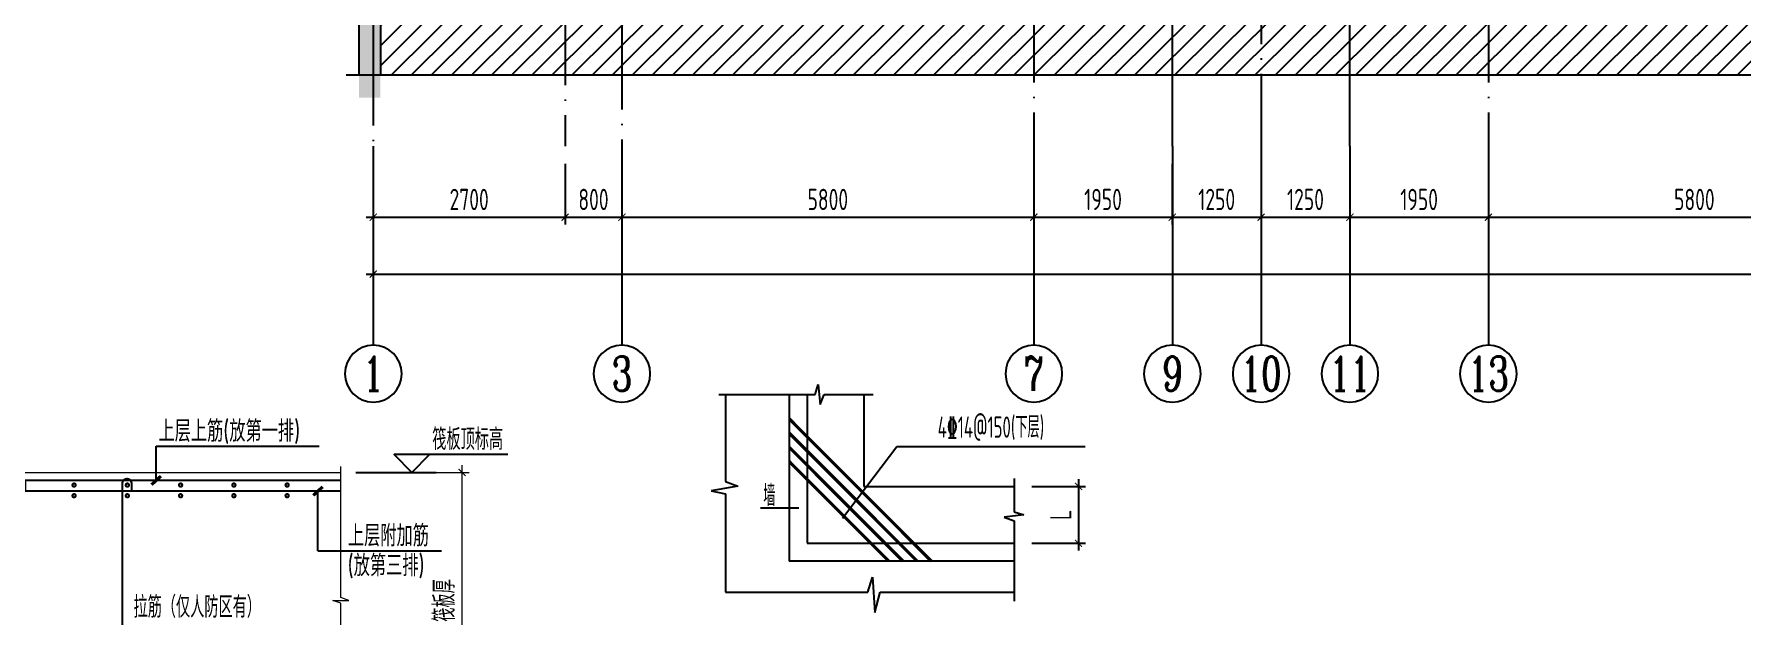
# Model space of a CAD drawing. Extents: x -668857 to 185752, y -270966 to 286822.
# Drawn here: x -434870 to -410827, y 191002 to 199180 of the extents above; entities that cross this region are included whole.
import ezdxf
from ezdxf.enums import TextEntityAlignment as Align

# ---------------------------------------------------------------- set-up
doc = ezdxf.new("R2010")
doc.units = 0
doc.header["$LTSCALE"] = 1000
doc.linetypes.add('DOTE', pattern=[2.42, 2, -0.2, 0.02, -0.2])
doc.layers.get('0').update_dxf_attribs({"linetype": 'CONTINUOUS'})
doc.layers.get('DEFPOINTS').update_dxf_attribs({"linetype": 'CONTINUOUS'})
for name, color, linetype in [('A-AXIS', 1, 'CONTINUOUS'), ('A-DOTE', 10, 'DOTE'), ('AXIS_NUM', 7, 'CONTINUOUS'), ('DIM', 2, 'CONTINUOUS'), ('REIN', 6, 'CONTINUOUS'), ('S-B板填充', 251, 'CONTINUOUS'), ('S-Q墙实线', 6, 'CONTINUOUS'), ('S-Y一般标注', 3, 'CONTINUOUS'), ('sectmarks', 213, 'CONTINUOUS'), ('TEXT', 2, 'CONTINUOUS'), ('THIN', 7, 'CONTINUOUS'), ('WALL_BR', 52, 'CONTINUOUS'), ('Z-BASE-DIM', 81, 'CONTINUOUS'), ('Z-DETAIL-TOPC', 7, 'CONTINUOUS'), ('底图$0$PUB_HATCH', 252, 'CONTINUOUS'), ('钢筋', 6, 'CONTINUOUS')]:
    doc.layers.add(name, color=color, linetype=linetype)
doc.layers.add('图名', color=7, linetype='CONTINUOUS', lineweight=25)
doc.layers.add('填充', color=251, linetype='CONTINUOUS', lineweight=5)
doc.styles.add('TSSD_Axis', font='complex.shx', dxfattribs={"width": 0.7, "bigfont": 'hztxt.shx'})
doc.styles.add('TSSD_DIMENSION', font='Tssdeng.shx', dxfattribs={"width": 0.7, "bigfont": 'tssdchn.shx'})
doc.styles.add('TSSD_REIN', font='tssdeng.shx', dxfattribs={"width": 0.7, "height": 300, "bigfont": 'tssdchn.shx'})
doc.styles.add('黑体', font='simhei.ttf')
doc.dimstyles.new('TSSD_100_100', dxfattribs={"dimtxt": 300, "dimasz": 100, "dimexe": 100, "dimexo": 250, "dimgap": 100, "dimtad": 1, "dimdec": 0, "dimzin": 0, "dimdsep": 46, "dimtxsty": 'TSSD_DIMENSION', "dimblk": 'ARCHTICK', "dimcen": 0, "dimdle": 100, "dimclrt": 7, "dimadec": 0, "dimazin": 0, "dimtfac": 1, "dimtdec": 0, "dimtix": 1, "dimtmove": 2, "dimatfit": 3, "dimldrblk": 'ARCHTICK', "dimfxl": 1, "dimtolj": 1, "dimtzin": 0, "dimarcsym": 0})
doc.dimstyles.new('TSSD_100_30', dxfattribs={"dimtxt": 300, "dimasz": 100, "dimexe": 100, "dimexo": 250, "dimgap": 100, "dimtad": 1, "dimdec": 0, "dimlfac": 0.333, "dimzin": 0, "dimdsep": 46, "dimtxsty": 'TSSD_DIMENSION', "dimblk": 'ARCHTICK', "dimcen": 0, "dimdle": 100, "dimclrt": 7, "dimadec": 0, "dimazin": 0, "dimtfac": 1, "dimtdec": 0, "dimtix": 1, "dimtmove": 2, "dimatfit": 3, "dimfxl": 1, "dimtolj": 1, "dimtzin": 0, "dimarcsym": 0})

# ---------------------------------------------------------------- blocks, each defined once
blk = doc.blocks.new('_ArchTick')
at = {"color": 0, "linetype": 'ByBlock', "const_width": 0.15}
blk.add_lwpolyline([(-0.5, -0.5), (0.5, 0.5)], dxfattribs=at)
blk = doc.blocks.new('*D33')
at = {"layer": 'DEFPOINTS', "color": 0, "transparency": 16777216}
for p in [(114823, -28153), (116531, -28153), (114823, -31753)]:
    blk.add_point(p, dxfattribs=at)
at = {"layer": 'DIM', "color": 0, "lineweight": -2, "transparency": 16777216}
for p, q in [((116531, -31853), (116531, -28053)), ((115073, -28153), (116631, -28153)), ((115073, -31753), (116631, -31753))]:
    blk.add_line(p, q, dxfattribs=at)
at = {"layer": 'DIM', "color": 0, "lineweight": -2, "transparency": 16777216, "xscale": 100, "yscale": 100, "zscale": 100}
for p, rotation in [((116531, -28153), 90), ((116531, -31753), 270)]:
    blk.add_blockref('_ArchTick', p, dxfattribs=dict(at, rotation=rotation))
at = {"layer": 'DIM', "color": 7, "transparency": 16777216, "insert": (116281, -29953), "char_height": 300, "attachment_point": 5, "rotation": 90, "style": 'TSSD_DIMENSION'}
blk.add_mtext('\\A1;筏板厚', dxfattribs=at)
blk = doc.blocks.new('*D45')
at = {"layer": 'DEFPOINTS', "color": 0, "transparency": 16777216}
for p in [(-421074, 192821), (-421074, 192021, -1000), (-420166, 192021)]:
    blk.add_point(p, dxfattribs=at)
at = {"layer": 'DIM', "color": 0, "lineweight": -2, "transparency": 16777216}
for p, q in [((-420166, 192921), (-420166, 191921)), ((-420824, 192821), (-420066, 192821)), ((-420824, 192021), (-420066, 192021))]:
    blk.add_line(p, q, dxfattribs=at)
at = {"layer": 'DIM', "color": 0, "lineweight": -2, "transparency": 16777216, "xscale": 100, "yscale": 100, "zscale": 100}
for p, rotation in [((-420166, 192821), 90), ((-420166, 192021), 270)]:
    blk.add_blockref('_ArchTick', p, dxfattribs=dict(at, rotation=rotation))
at = {"layer": 'DIM', "color": 7, "lineweight": -2, "transparency": 16777216, "insert": (-420416, 192421), "char_height": 300, "attachment_point": 5, "rotation": 90, "style": 'TSSD_DIMENSION'}
blk.add_mtext('\\A1;L', dxfattribs=at)
blk = doc.blocks.new('ts_axno')
at = {"color": 0, "linetype": 'ByBlock', "lineweight": -2}
blk.add_circle((0, 0), 0.5, dxfattribs=at)
at = {"color": 0, "linetype": 'ByBlock', "lineweight": -2, "style": 'TSSD_Axis', "width": 0.7}
blk.add_attdef('A', text='', height=0.6, dxfattribs=at).set_placement((0, 0), align=Align.MIDDLE_CENTER)
blk = doc.blocks.new('*D868')
at = {"layer": 'DEFPOINTS', "color": 0, "transparency": 16777216}
for p in [(-219074, 307819), (-218274, 307819), (-218274, 306819)]:
    blk.add_point(p, dxfattribs=at)
at = {"layer": 'S-Y一般标注', "color": 0, "lineweight": -2, "transparency": 16777216}
for p, q in [((-219074, 307569), (-219074, 306719)), ((-218274, 307569), (-218274, 306719)), ((-219174, 306819), (-218174, 306819))]:
    blk.add_line(p, q, dxfattribs=at)
at = {"layer": 'S-Y一般标注', "color": 0, "lineweight": -2, "transparency": 16777216, "xscale": 100, "yscale": 100, "zscale": 100, "rotation": 180}
blk.add_blockref('_ArchTick', (-219074, 306819), dxfattribs=at)
at = {"layer": 'S-Y一般标注', "color": 0, "lineweight": -2, "transparency": 16777216, "xscale": 100, "yscale": 100, "zscale": 100}
blk.add_blockref('_ArchTick', (-218274, 306819), dxfattribs=at)
at = {"layer": 'S-Y一般标注', "color": 7, "transparency": 16777216, "insert": (-218674, 307069), "char_height": 300, "attachment_point": 5, "style": 'TSSD_DIMENSION'}
blk.add_mtext('\\A1;800', dxfattribs=at)
blk = doc.blocks.new('*D869')
at = {"layer": 'DEFPOINTS', "color": 0, "transparency": 16777216}
for p in [(-218274, 307819), (-212474, 307819), (-212474, 306819)]:
    blk.add_point(p, dxfattribs=at)
at = {"layer": 'S-Y一般标注', "color": 0, "lineweight": -2, "transparency": 16777216}
for p, q in [((-218274, 307569), (-218274, 306719)), ((-212474, 307569), (-212474, 306719)), ((-218374, 306819), (-212374, 306819))]:
    blk.add_line(p, q, dxfattribs=at)
at = {"layer": 'S-Y一般标注', "color": 0, "lineweight": -2, "transparency": 16777216, "xscale": 100, "yscale": 100, "zscale": 100, "rotation": 180}
blk.add_blockref('_ArchTick', (-218274, 306819), dxfattribs=at)
at = {"layer": 'S-Y一般标注', "color": 0, "lineweight": -2, "transparency": 16777216, "xscale": 100, "yscale": 100, "zscale": 100}
blk.add_blockref('_ArchTick', (-212474, 306819), dxfattribs=at)
at = {"layer": 'S-Y一般标注', "color": 7, "transparency": 16777216, "insert": (-215374, 307069), "char_height": 300, "attachment_point": 5, "style": 'TSSD_DIMENSION'}
blk.add_mtext('\\A1;5800', dxfattribs=at)
blk = doc.blocks.new('*D870')
at = {"layer": 'DEFPOINTS', "color": 0, "transparency": 16777216}
for p in [(-208024, 307819), (-206074, 307819), (-206074, 306819)]:
    blk.add_point(p, dxfattribs=at)
at = {"layer": 'S-Y一般标注', "color": 0, "lineweight": -2, "transparency": 16777216}
for p, q in [((-208024, 307569), (-208024, 306719)), ((-206074, 307569), (-206074, 306719)), ((-208124, 306819), (-205974, 306819))]:
    blk.add_line(p, q, dxfattribs=at)
at = {"layer": 'S-Y一般标注', "color": 0, "lineweight": -2, "transparency": 16777216, "xscale": 100, "yscale": 100, "zscale": 100, "rotation": 180}
blk.add_blockref('_ArchTick', (-208024, 306819), dxfattribs=at)
at = {"layer": 'S-Y一般标注', "color": 0, "lineweight": -2, "transparency": 16777216, "xscale": 100, "yscale": 100, "zscale": 100}
blk.add_blockref('_ArchTick', (-206074, 306819), dxfattribs=at)
at = {"layer": 'S-Y一般标注', "color": 7, "transparency": 16777216, "insert": (-207049, 307069), "char_height": 300, "attachment_point": 5, "style": 'TSSD_DIMENSION'}
blk.add_mtext('\\A1;1950', dxfattribs=at)
blk = doc.blocks.new('*D871')
at = {"layer": 'DEFPOINTS', "color": 0, "transparency": 16777216}
for p in [(-206074, 307819), (-200274, 307819), (-200274, 306819)]:
    blk.add_point(p, dxfattribs=at)
at = {"layer": 'S-Y一般标注', "color": 0, "lineweight": -2, "transparency": 16777216}
for p, q in [((-206074, 307569), (-206074, 306719)), ((-200274, 307569), (-200274, 306719)), ((-206174, 306819), (-200174, 306819))]:
    blk.add_line(p, q, dxfattribs=at)
at = {"layer": 'S-Y一般标注', "color": 0, "lineweight": -2, "transparency": 16777216, "xscale": 100, "yscale": 100, "zscale": 100, "rotation": 180}
blk.add_blockref('_ArchTick', (-206074, 306819), dxfattribs=at)
at = {"layer": 'S-Y一般标注', "color": 0, "lineweight": -2, "transparency": 16777216, "xscale": 100, "yscale": 100, "zscale": 100}
blk.add_blockref('_ArchTick', (-200274, 306819), dxfattribs=at)
at = {"layer": 'S-Y一般标注', "color": 7, "transparency": 16777216, "insert": (-203174, 307069), "char_height": 300, "attachment_point": 5, "style": 'TSSD_DIMENSION'}
blk.add_mtext('\\A1;5800', dxfattribs=at)
blk = doc.blocks.new('*D880')
at = {"layer": 'DEFPOINTS', "color": 0, "transparency": 16777216}
for p in [(-221774, 307819), (-171774, 307819), (-171774, 306019)]:
    blk.add_point(p, dxfattribs=at)
at = {"layer": 'S-Y一般标注', "color": 0, "lineweight": -2, "transparency": 16777216}
for p, q in [((-221774, 307569), (-221774, 305919)), ((-171774, 307569), (-171774, 305919)), ((-221874, 306019), (-171674, 306019))]:
    blk.add_line(p, q, dxfattribs=at)
at = {"layer": 'S-Y一般标注', "color": 0, "lineweight": -2, "transparency": 16777216, "xscale": 100, "yscale": 100, "zscale": 100, "rotation": 180}
blk.add_blockref('_ArchTick', (-221774, 306019), dxfattribs=at)
at = {"layer": 'S-Y一般标注', "color": 0, "lineweight": -2, "transparency": 16777216, "xscale": 100, "yscale": 100, "zscale": 100}
blk.add_blockref('_ArchTick', (-171774, 306019), dxfattribs=at)
at = {"layer": 'S-Y一般标注', "color": 7, "transparency": 16777216, "insert": (-196774, 306269), "char_height": 300, "attachment_point": 5, "style": 'TSSD_DIMENSION'}
blk.add_mtext('\\A1;50000', dxfattribs=at)
blk = doc.blocks.new('*D881')
at = {"layer": 'DEFPOINTS', "color": 0, "transparency": 16777216}
for p in [(-212474, 307819), (-210524, 307819), (-210524, 306819)]:
    blk.add_point(p, dxfattribs=at)
at = {"layer": 'S-Y一般标注', "color": 0, "lineweight": -2, "transparency": 16777216}
for p, q in [((-212474, 307569), (-212474, 306719)), ((-210524, 307569), (-210524, 306719)), ((-212574, 306819), (-210424, 306819))]:
    blk.add_line(p, q, dxfattribs=at)
at = {"layer": 'S-Y一般标注', "color": 0, "lineweight": -2, "transparency": 16777216, "xscale": 100, "yscale": 100, "zscale": 100, "rotation": 180}
blk.add_blockref('_ArchTick', (-212474, 306819), dxfattribs=at)
at = {"layer": 'S-Y一般标注', "color": 0, "lineweight": -2, "transparency": 16777216, "xscale": 100, "yscale": 100, "zscale": 100}
blk.add_blockref('_ArchTick', (-210524, 306819), dxfattribs=at)
at = {"layer": 'S-Y一般标注', "color": 7, "transparency": 16777216, "insert": (-211499, 307069), "char_height": 300, "attachment_point": 5, "style": 'TSSD_DIMENSION'}
blk.add_mtext('\\A1;1950', dxfattribs=at)
blk = doc.blocks.new('*D882')
at = {"layer": 'DEFPOINTS', "color": 0, "transparency": 16777216}
for p in [(-221774, 307819), (-219074, 307819), (-219074, 306819)]:
    blk.add_point(p, dxfattribs=at)
at = {"layer": 'S-Y一般标注', "color": 0, "lineweight": -2, "transparency": 16777216}
for p, q in [((-221774, 307569), (-221774, 306719)), ((-219074, 307569), (-219074, 306719)), ((-221874, 306819), (-218974, 306819))]:
    blk.add_line(p, q, dxfattribs=at)
at = {"layer": 'S-Y一般标注', "color": 0, "lineweight": -2, "transparency": 16777216, "xscale": 100, "yscale": 100, "zscale": 100, "rotation": 180}
blk.add_blockref('_ArchTick', (-221774, 306819), dxfattribs=at)
at = {"layer": 'S-Y一般标注', "color": 0, "lineweight": -2, "transparency": 16777216, "xscale": 100, "yscale": 100, "zscale": 100}
blk.add_blockref('_ArchTick', (-219074, 306819), dxfattribs=at)
at = {"layer": 'S-Y一般标注', "color": 7, "transparency": 16777216, "insert": (-220424, 307069), "char_height": 300, "attachment_point": 5, "style": 'TSSD_DIMENSION'}
blk.add_mtext('\\A1;2700', dxfattribs=at)
blk = doc.blocks.new('*D899')
at = {"layer": 'DEFPOINTS', "color": 0, "transparency": 16777216}
for p in [(-210524, 307819), (-209274, 307819), (-209274, 306819)]:
    blk.add_point(p, dxfattribs=at)
at = {"layer": 'S-Y一般标注', "color": 0, "lineweight": -2, "transparency": 16777216}
for p, q in [((-210524, 307569), (-210524, 306719)), ((-209274, 307569), (-209274, 306719)), ((-210624, 306819), (-209174, 306819))]:
    blk.add_line(p, q, dxfattribs=at)
at = {"layer": 'S-Y一般标注', "color": 0, "lineweight": -2, "transparency": 16777216, "xscale": 100, "yscale": 100, "zscale": 100, "rotation": 180}
blk.add_blockref('_ArchTick', (-210524, 306819), dxfattribs=at)
at = {"layer": 'S-Y一般标注', "color": 0, "lineweight": -2, "transparency": 16777216, "xscale": 100, "yscale": 100, "zscale": 100}
blk.add_blockref('_ArchTick', (-209274, 306819), dxfattribs=at)
at = {"layer": 'S-Y一般标注', "color": 7, "transparency": 16777216, "insert": (-209899, 307069), "char_height": 300, "attachment_point": 5, "style": 'TSSD_DIMENSION'}
blk.add_mtext('\\A1;1250', dxfattribs=at)
blk = doc.blocks.new('*D900')
at = {"layer": 'DEFPOINTS', "color": 0, "transparency": 16777216}
for p in [(-209274, 307819), (-208024, 307819), (-208024, 306819)]:
    blk.add_point(p, dxfattribs=at)
at = {"layer": 'S-Y一般标注', "color": 0, "lineweight": -2, "transparency": 16777216}
for p, q in [((-209274, 307569), (-209274, 306719)), ((-208024, 307569), (-208024, 306719)), ((-209374, 306819), (-207924, 306819))]:
    blk.add_line(p, q, dxfattribs=at)
at = {"layer": 'S-Y一般标注', "color": 0, "lineweight": -2, "transparency": 16777216, "xscale": 100, "yscale": 100, "zscale": 100, "rotation": 180}
blk.add_blockref('_ArchTick', (-209274, 306819), dxfattribs=at)
at = {"layer": 'S-Y一般标注', "color": 0, "lineweight": -2, "transparency": 16777216, "xscale": 100, "yscale": 100, "zscale": 100}
blk.add_blockref('_ArchTick', (-208024, 306819), dxfattribs=at)
at = {"layer": 'S-Y一般标注', "color": 7, "transparency": 16777216, "insert": (-208649, 307069), "char_height": 300, "attachment_point": 5, "style": 'TSSD_DIMENSION'}
blk.add_mtext('\\A1;1250', dxfattribs=at)
blk = doc.blocks.new('BW-5131013', base_point=(107950.9, -33864.5, 0))
at = {"layer": 'REIN', "const_width": 30}
for points in [[(109433.5, -28265.3), (114822.6, -28265.3)], [(109433.5, -28415.3), (114822.6, -28415.3)], [(109433.5, -31422.9), (114822.6, -31422.9)], [(109433.5, -31572.9), (114822.6, -31572.9)]]:
    blk.add_lwpolyline(points, dxfattribs=at)
for points in [[(109546, -28330.5, 1), (109591, -28330.5, 1)], [(110296, -28330.5, 1), (110341, -28330.5, 1)], [(111046, -28330.5, 1), (111091, -28330.5, 1)], [(111796, -28330.5, 1), (111841, -28330.5, 1)], [(112546, -28330.5, 1), (112591, -28330.5, 1)], [(113296, -28330.5, 1), (113341, -28330.5, 1)], [(114046, -28330.5, 1), (114091, -28330.5, 1)], [(109546, -28480.5, 1), (109591, -28480.5, 1)], [(110296, -28480.5, 1), (110341, -28480.5, 1)], [(111046, -28480.5, 1), (111091, -28480.5, 1)], [(111796, -28480.5, 1), (111841, -28480.5, 1)], [(112546, -28480.5, 1), (112591, -28480.5, 1)], [(113296, -28480.5, 1), (113341, -28480.5, 1)], [(114046, -28480.5, 1), (114091, -28480.5, 1)], [(109546, -31490.4, -1), (109591, -31490.4, -1)], [(110296, -31490.4, -1), (110341, -31490.4, -1)], [(111046, -31490.4, -1), (111091, -31490.4, -1)], [(111796, -31490.4, -1), (111841, -31490.4, -1)], [(112546, -31490.4, -1), (112591, -31490.4, -1)], [(113296, -31490.4, -1), (113341, -31490.4, -1)], [(114046, -31490.4, -1), (114091, -31490.4, -1)], [(109546, -31640.4, -1), (109591, -31640.4, -1)], [(110296, -31640.4, -1), (110341, -31640.4, -1)], [(111046, -31640.4, -1), (111091, -31640.4, -1)], [(111796, -31640.4, -1), (111841, -31640.4, -1)], [(112546, -31640.4, -1), (112591, -31640.4, -1)], [(113296, -31640.4, -1), (113341, -31640.4, -1)], [(114046, -31640.4, -1), (114091, -31640.4, -1)]]:
    blk.add_lwpolyline(points, format="xyb", close=True, dxfattribs=at)
for points in [[(110383.5, -28428), (110383.5, -28308, 1), (110253.5, -28308), (110253.5, -31662.9, 1), (110383.5, -31662.9), (110383.5, -31542.9)], [(111878.2, -28428), (111878.2, -28308, 1), (111748.2, -28308), (111748.2, -31662.9, 1), (111878.2, -31662.9), (111878.2, -31542.9)]]:
    blk.add_lwpolyline(points, format="xyb", dxfattribs=at)
at = {"layer": 'sectmarks'}
for p, q in [((112224.8, -27782.3), (114520.6, -27782.3)), ((112224.8, -28265.3), (112224.8, -27782.3)), ((109568.5, -28330.5), (107996.6, -28330.5)), ((109568.5, -28480.5), (109568.5, -29453.8)), ((114502.5, -29253.6), (114502.5, -28415.3)), ((114502.5, -29253.6), (116243, -29253.6)), ((109568.5, -29453.8), (107966.1, -29453.8)), ((114502.5, -30983.4), (116156.2, -30983.4)), ((114502.5, -31425.1), (114502.5, -30983.4)), ((109546.3, -31486.7), (107950.9, -31486.7)), ((109568.5, -31640.4), (109568.5, -32625.6)), ((114648.7, -32700.2), (114648.7, -31575.1)), ((109568.5, -32625.6), (108081.9, -32625.6)), ((114648.7, -32700.2), (116002, -32700.2))]:
    blk.add_line(p, q, dxfattribs=at)
at = {"layer": 'sectmarks', "const_width": 45}
for points in [[(112290.9, -28204.9), (112158.6, -28325.7)], [(114568.7, -28354.9), (114436.4, -28475.7)], [(114568.7, -31361.2), (114436.4, -31482)], [(114714.9, -31513.4), (114582.6, -31634.3)]]:
    blk.add_lwpolyline(points, dxfattribs=at)
at = {"layer": 'TEXT', "color": 2, "const_width": 0.45}
blk.add_lwpolyline([(110253.5, -30209.4), (113613.7, -30209.4)], dxfattribs=at)
at = {"layer": 'WALL_BR', "color": 0, "lineweight": 5}
for p, q in [((109433.5, -28152.8), (114822.6, -28152.8)), ((109433.5, -31752.8), (114822.6, -31752.8)), ((109433.5, -32002.8), (114822.6, -32002.8))]:
    blk.add_line(p, q, dxfattribs=at)
for points in [[(109433.5, -28068.4), (109433.5, -29913.4), (109546, -29952.8), (109321, -29952.8), (109433.5, -29992.2), (109433.5, -32159)], [(114822.6, -32159), (114822.6, -29992.2), (114710.1, -29952.8), (114935.1, -29952.8), (114822.6, -29913.4), (114822.6, -28068.4)]]:
    blk.add_lwpolyline(points, dxfattribs=at)
at = {"layer": 'Z-BASE-DIM'}
blk.add_line((115035.8, -28152.8), (116165.8, -28152.8), dxfattribs=at)
blk.add_lwpolyline([(117176.2, -27902.8), (115574.3, -27902.8), (115824.3, -28152.8), (116074.3, -27902.8)], dxfattribs=at)
at = {"layer": 'Z-DETAIL-TOPC', "color": 6, "const_width": 60}
blk.add_lwpolyline([(109953.8, -33556.8), (113823.5, -33556.8)], dxfattribs=at)
at = {"layer": 'TEXT', "ltscale": 99, "style": 'TSSD_REIN', "width": 0.8}
for s, p in [('上层上筋(放第一排)', (112257, -27721.8)), ('上层下筋', (108033.5, -28253.6)), ('(放第二排)', (107944.8, -28715.4)), ('上层附加筋', (107988.5, -29377.3)), ('上层附加筋', (114924.5, -29193)), ('(放第三排)', (114920, -29612.2)), ('(放第四排)', (107954.3, -29811.3)), ('下层附加筋', (114907.6, -30922.9)), ('(放第四排)', (114854.5, -31347.4)), ('下层附加筋', (107933, -31434.4)), ('(放第三排)', (107936.6, -31856.7)), ('下层下筋', (108139.5, -32565.1)), ('下层上筋', (114851.1, -32639.7)), ('(放第一排)', (108066.9, -32989.4)), ('(放第二排)', (114713.6, -33068.8))]:
    blk.add_text(s, height=300, dxfattribs=at).set_placement(p)
at = {"layer": 'TEXT', "style": 'TSSD_REIN', "width": 0.7}
blk.add_text('筏板顶标高', height=300, dxfattribs=at).set_placement((116111.7, -27836.6))
blk.add_text('拉筋（仅人防区有）', height=300, dxfattribs=at).set_placement((112802.8, -30029.2), align=Align.MIDDLE)
at = {"layer": '图名', "color": 3, "style": '黑体', "width": 0.8}
blk.add_text('筏板附加筋示意图', height=392.09, dxfattribs=at).set_placement((110063.4, -33367.8))
at = {"layer": 'DIM'}
dim = blk.add_linear_dim(base=(116530.9, -28152.8), p1=(114822.6, -31752.8), p2=(114822.6, -28152.8), angle=90, text='筏板厚', dimstyle='TSSD_100_30', dxfattribs=at)
dim.commit()
dim.dimension.update_dxf_attribs({"geometry": '*D33', "text_midpoint": (116280.9, -29952.8)})
blk = doc.blocks.new('20210825.01395608')
at = {"layer": 'A-AXIS'}
for p, q in [((83598.7, -255388.1), (83598.7, -258188.1)), ((87098.7, -255388.1), (87098.7, -258188.1)), ((92898.7, -255388.1), (92898.7, -258188.1)), ((94848.7, -255388.1), (94848.7, -258188.1)), ((96098.7, -255388.2), (96098.7, -258188.2)), ((97348.7, -255388.1), (97348.7, -258188.1)), ((99298.7, -255388.1), (99298.7, -258188.1))]:
    blk.add_line(p, q, dxfattribs=at)
at = {"layer": 'A-DOTE'}
for p, q in [((83598.7, -233739.7), (83598.7, -255388.1)), ((92898.9, -242813.2), (92898.7, -255388.1)), ((99298.5, -242813.2), (99298.7, -255388.1)), ((94848.7, -255388.1), (94848.7, -245013.2)), ((97348.7, -255388.1), (97348.7, -245013.2)), ((87098.7, -245613.2), (87098.7, -255388.1)), ((96098.7, -247113.2), (96098.7, -255388.1)), ((86298.7, -250113.2), (86298.7, -255388.1))]:
    blk.add_line(p, q, dxfattribs=at)
at = {"layer": 'A-AXIS'}
ref = blk.add_blockref('ts_axno', (83598.7, -258588.1), dxfattribs=dict(at, xscale=-800, yscale=800, zscale=800, rotation=180))
ref.add_attrib('1', '1', dxfattribs={"layer": 'AXIS_NUM', "height": 480, "style": 'TSSD_Axis', "width": 0.7}).set_placement((83598.7, -258588.1), align=Align.MIDDLE_CENTER)
ref = blk.add_blockref('ts_axno', (87098.7, -258588.1), dxfattribs=dict(at, xscale=-800, yscale=800, zscale=800, rotation=180))
ref.add_attrib('2', '3', dxfattribs={"layer": 'AXIS_NUM', "height": 480, "style": 'TSSD_Axis', "width": 0.7}).set_placement((87098.7, -258588.1), align=Align.MIDDLE_CENTER)
ref = blk.add_blockref('ts_axno', (92898.7, -258588.1), dxfattribs=dict(at, xscale=-800, yscale=800, zscale=800, rotation=180))
ref.add_attrib('5', '7', dxfattribs={"layer": 'AXIS_NUM', "height": 480, "style": 'TSSD_Axis', "width": 0.7}).set_placement((92898.7, -258588.1), align=Align.MIDDLE_CENTER)
ref = blk.add_blockref('ts_axno', (94848.7, -258588.1), dxfattribs=dict(at, xscale=-800, yscale=800, zscale=800, rotation=180))
ref.add_attrib('19', '9', dxfattribs={"layer": 'AXIS_NUM', "height": 480, "style": 'TSSD_Axis', "width": 0.7}).set_placement((94848.7, -258588.1), align=Align.MIDDLE_CENTER)
ref = blk.add_blockref('ts_axno', (96098.7, -258588.2), dxfattribs=dict(at, xscale=-800, yscale=800, zscale=800, rotation=180))
ref.add_attrib('8', '10', dxfattribs={"layer": 'AXIS_NUM', "height": 480, "style": 'TSSD_Axis', "width": 0.7}).set_placement((96098.7, -258588.2), align=Align.MIDDLE_CENTER)
ref = blk.add_blockref('ts_axno', (97348.7, -258588.1), dxfattribs=dict(at, xscale=-800, yscale=800, zscale=800, rotation=180))
ref.add_attrib('19', '11', dxfattribs={"layer": 'AXIS_NUM', "height": 480, "style": 'TSSD_Axis', "width": 0.7}).set_placement((97348.7, -258588.1), align=Align.MIDDLE_CENTER)
ref = blk.add_blockref('ts_axno', (99298.7, -258588.1), dxfattribs=dict(at, xscale=-800, yscale=800, zscale=800, rotation=180))
ref.add_attrib('8', '13', dxfattribs={"layer": 'AXIS_NUM', "height": 480, "style": 'TSSD_Axis', "width": 0.7}).set_placement((99298.7, -258588.1), align=Align.MIDDLE_CENTER)
at = {"layer": 'S-Y一般标注'}
for base, p1, p2, picture, middle in [((133598.7, -257188.1), (83598.7, -255388.1), (133598.7, -255388.1), '*D880', (108598.7, -256938.1)), ((86298.7, -256388.1), (83598.7, -255388.1), (86298.7, -255388.1), '*D882', (84948.7, -256138.1)), ((87098.7, -256388.1), (86298.7, -255388.1), (87098.7, -255388.1), '*D868', (86698.7, -256138.1)), ((92898.7, -256388.1), (87098.7, -255388.1), (92898.7, -255388.1), '*D869', (89998.7, -256138.1)), ((94848.7, -256388.1), (92898.7, -255388.1), (94848.7, -255388.1), '*D881', (93873.7, -256138.1)), ((96098.7, -256388.1), (94848.7, -255388.1), (96098.7, -255388.1), '*D899', (95473.7, -256138.1)), ((97348.7, -256388.1), (96098.7, -255388.1), (97348.7, -255388.1), '*D900', (96723.7, -256138.1)), ((99298.7, -256388.1), (97348.7, -255388.1), (99298.7, -255388.1), '*D870', (98323.7, -256138.1)), ((105098.7, -256388.1), (99298.7, -255388.1), (105098.7, -255388.1), '*D871', (102198.7, -256138.1))]:
    dim = blk.add_linear_dim(base=base, p1=p1, p2=p2, dimstyle='TSSD_100_100', dxfattribs=at)
    dim.commit()
    dim.dimension.update_dxf_attribs({"geometry": picture, "text_midpoint": middle, "insert": (305372.3, -563207.3)})

msp = doc.modelspace()

# ---------------------------------------------------------------- hatches: boundary and pattern name
at = {"layer": 'S-B板填充'}
h = msp.add_hatch(dxfattribs=at)
h.set_pattern_fill('METAL', color=252, scale=50, style=0)
h.set_pattern_definition([(45, (-318558.26, -50454.05), (-141.42136, 141.42136), [])])
h.paths.add_polyline_path([(-377871.55, 210280.89), (-377871.55, 218254.45), (-419195.46, 218254.45), (-419195.46, 212780.89), (-416095.46, 212780.89), (-416095.46, 212780.89), (-412495.46, 212780.89), (-412495.46, 211380.88), (-411743.74, 211380.89), (-411695.46, 211380.89), (-398495.46, 211380.88), (-398495.46, 211380.89), (-397695.47, 211380.89), (-397695.47, 212780.89), (-393995.46, 212780.89), (-393995.46, 213680.89), (-393995.46, 213680.89), (-393995.46, 212780.89), (-390295.46, 212780.89), (-390295.46, 212780.89), (-388195.46, 212780.89), (-388195.46, 212780.89), (-386695.46, 212780.89), (-386695.46, 212780.89), (-378995.46, 212780.89), (-378995.46, 203280.89), (-378995.48, 203280.89), (-378995.48, 200179.4), (-389295.46, 200182.4), (-389295.46, 200180.9), (-395895.46, 200180.9), (-395895.43, 200180.9), (-414295.43, 200180.9), (-414295.46, 200180.9), (-420895.46, 200180.9), (-420895.46, 200180.9), (-429995.46, 200180.9), (-429995.46, 198606.02), (-426132.84, 198606.02), (-409632.84, 198606.02), (-409632.84, 198606.02), (-377873.86, 198606.02)])
at = {"layer": '底图$0$PUB_HATCH', "linetype": 'ByBlock'}
h = msp.add_hatch(dxfattribs=at)
h.set_pattern_fill('钢筋混凝土', color=8, scale=50)
h.set_pattern_definition([(45, (-1326633.1, 465456.46), (-88.388348, 88.388348), []), (50, (-1326633.1, 465456.46), (358.63009, -31.37607), [37.5, -412.5]), (355, (-1326633.1, 465456.46), (-69.37567, 376.09607), [30, -330]), (100.4514, (-1326603.2, 465453.85), (289.25469, 344.71977), [31.8701, -350.57106]), (46.1842, (-1326633.1, 465556.46), (533.62052, -82.7595), [56.25, -618.75]), (96.6356, (-1326588.63, 465549.57), (467.33135, 487.05894), [47.80514, -525.8565]), (351.1842, (-1326633.1, 465556.46), (467.33097, 487.0593), [45, -495]), (21, (-1326583.1, 465531.46), (298.45353, -201.309445), [37.5, -412.5]), (326, (-1326583.1, 465531.46), (121.65767, 362.57502), [30, -330]), (71.4514, (-1326558.23, 465514.7), (420.11131, 161.26525), [31.8701, -350.57106]), (37.5, (-1326633.1, 465456.46), (6.079928, 166.446927), [0, -326, 0, -335, 0, -331.25]), (7.5, (-1326633.1, 465456.46), (131.53477, 197.205856), [0, -191, 0, -318.5, 0, -126.25]), (327.5, (-1326744.6, 465456.46), (266.911218, -11.277436), [0, -125, 0, -390, 0, -517.5]), (317.5, (-1326794.6, 465456.46), (291.593085, 50.05249), [0, -162.5, 0, -259, 0, -367.5])])
h.paths.add_polyline_path([(-430295.46, 212080.89), (-421995.59, 212085.88), (-421995.59, 214285.88), (-419195.59, 214285.88), (-419195.59, 218423.99), (-418895.59, 218423.99), (-418895.59, 213985.88), (-421695.59, 213985.88), (-421695.59, 211785.88), (-429995.46, 211780.89), (-429995.46, 198585.92), (-429995.46, 198590.91), (-429998.04, 198288.59), (-430295.46, 198285.92)])

# ---------------------------------------------------------------- linework, layer by layer
at = {"linetype": 'Continuous'}
for p, q in [((-424238.74, 194113.6), (-424238.74, 191770.93)), ((-423988.74, 194113.6), (-423988.74, 192020.93)), ((-421073.78, 191770.93, -1000), (-424238.74, 191770.93, -1000))]:
    msp.add_line(p, q, dxfattribs=at)
for p, q in [((-423188.74, 194113.6), (-423188.74, 192820.93)), ((-423491.51, 192374.04), (-422726.48, 193383.15)), ((-422726.48, 193383.15), (-420073.63, 193383.15)), ((-423188.74, 192820.93, -1000), (-421073.78, 192820.93, -1000)), ((-424103.84, 192513.92), (-424643.84, 192513.92)), ((-423988.74, 192020.93, -1000), (-421073.78, 192020.93, -1000))]:
    msp.add_line(p, q)
at = {"layer": 'DIM'}
for p, q in [((-425230.97, 194113.6), (-423876.4, 194113.6)), ((-425135.06, 194113.18), (-425135.06, 192888.6)), ((-423876.4, 194113.6), (-423833.77, 194252.03)), ((-423833.77, 194252.03), (-423801.8, 193975.17)), ((-423801.8, 193975.17), (-423748.52, 194113.6)), ((-423748.52, 194113.6), (-423055.81, 194113.6)), ((-425135.06, 192888.6), (-424964.55, 192824.71)), ((-421073.78, 192932.04), (-421073.78, 192463.13)), ((-424964.55, 192824.71), (-425337.54, 192760.82)), ((-425337.54, 192760.82), (-425135.06, 192718.23)), ((-425135.06, 192718.23), (-425135.06, 191333.92)), ((-420935.35, 192420.5), (-421212.21, 192388.53)), ((-421212.21, 192388.53), (-421073.78, 192335.25)), ((-421073.78, 192463.13), (-420935.35, 192420.5)), ((-421073.78, 192335.25), (-421073.78, 191206.14)), ((-423131.84, 191333.92), (-423067.9, 191546.89)), ((-423067.9, 191546.89), (-423035.93, 191046.41)), ((-425135.06, 191333.92), (-423131.84, 191333.92)), ((-423035.93, 191046.41), (-422961.33, 191333.92)), ((-422961.33, 191333.92), (-421075.03, 191333.92))]:
    msp.add_line(p, q, dxfattribs=at)
at = {"layer": 'S-Q墙实线', "linetype": 'ByBlock'}
for points in [[(-430295.46, 198606.02), (-430295.46, 212080.89), (-421995.46, 212080.89), (-421995.46, 214280.89), (-419195.46, 214280.89), (-419195.46, 218254.45)], [(-418895.46, 218254.45), (-418895.46, 213980.89), (-421695.46, 213980.89), (-421695.46, 211780.89), (-429995.46, 211780.89), (-429995.46, 198606.02)]]:
    msp.add_lwpolyline(points, dxfattribs=at)
at = {"layer": 'THIN'}
msp.add_lwpolyline([(-430475.46, 198606.02), (-404163.51, 198606.02), (-404093.51, 198826.02), (-403973.51, 198386.02), (-403903.51, 198606.02), (-377591.55, 198606.02)], dxfattribs=at)
at = {"layer": '钢筋', "const_width": 45}
for points in [[(-424238.74, 193770.93), (-422238.74, 191770.93)], [(-424238.74, 193570.93), (-422438.74, 191770.93)], [(-424238.74, 193370.93), (-422638.74, 191770.93)], [(-424238.74, 193170.93), (-422838.74, 191770.93)]]:
    msp.add_lwpolyline(points, dxfattribs=at)

# ---------------------------------------------------------------- block references
at = {"layer": 'A-DOTE'}
msp.add_blockref('20210825.01395608', (-513694.16, 452994.14), dxfattribs=at)
at = {"layer": '填充'}
msp.add_blockref('BW-5131013', (-437426.05, 187306.11, 0), dxfattribs=at)

# ---------------------------------------------------------------- texts
at = {"layer": 'TEXT', "style": 'TSSD_REIN', "width": 0.6}
for s, p in [('4%%13214@150(下层)', (-422149.9, 193504.74)), ('墙', (-424604.77, 192543.2))]:
    msp.add_text(s, height=300, rotation=360, dxfattribs=at).set_placement(p)

# ---------------------------------------------------------------- dimensions: what is measured, and where the dimension line sits
at = {"layer": 'DIM', "lineweight": -2}
dim = msp.add_linear_dim(base=(-420166.22, 192020.93), p1=(-421073.78, 192820.93), p2=(-421073.78, 192020.93, -1000), angle=90, text='L', dimstyle='TSSD_100_100', dxfattribs=at)
dim.commit()
dim.dimension.update_dxf_attribs({"geometry": '*D45', "text_midpoint": (-420416.22, 192420.93)})

doc.saveas('drawing.dxf')
